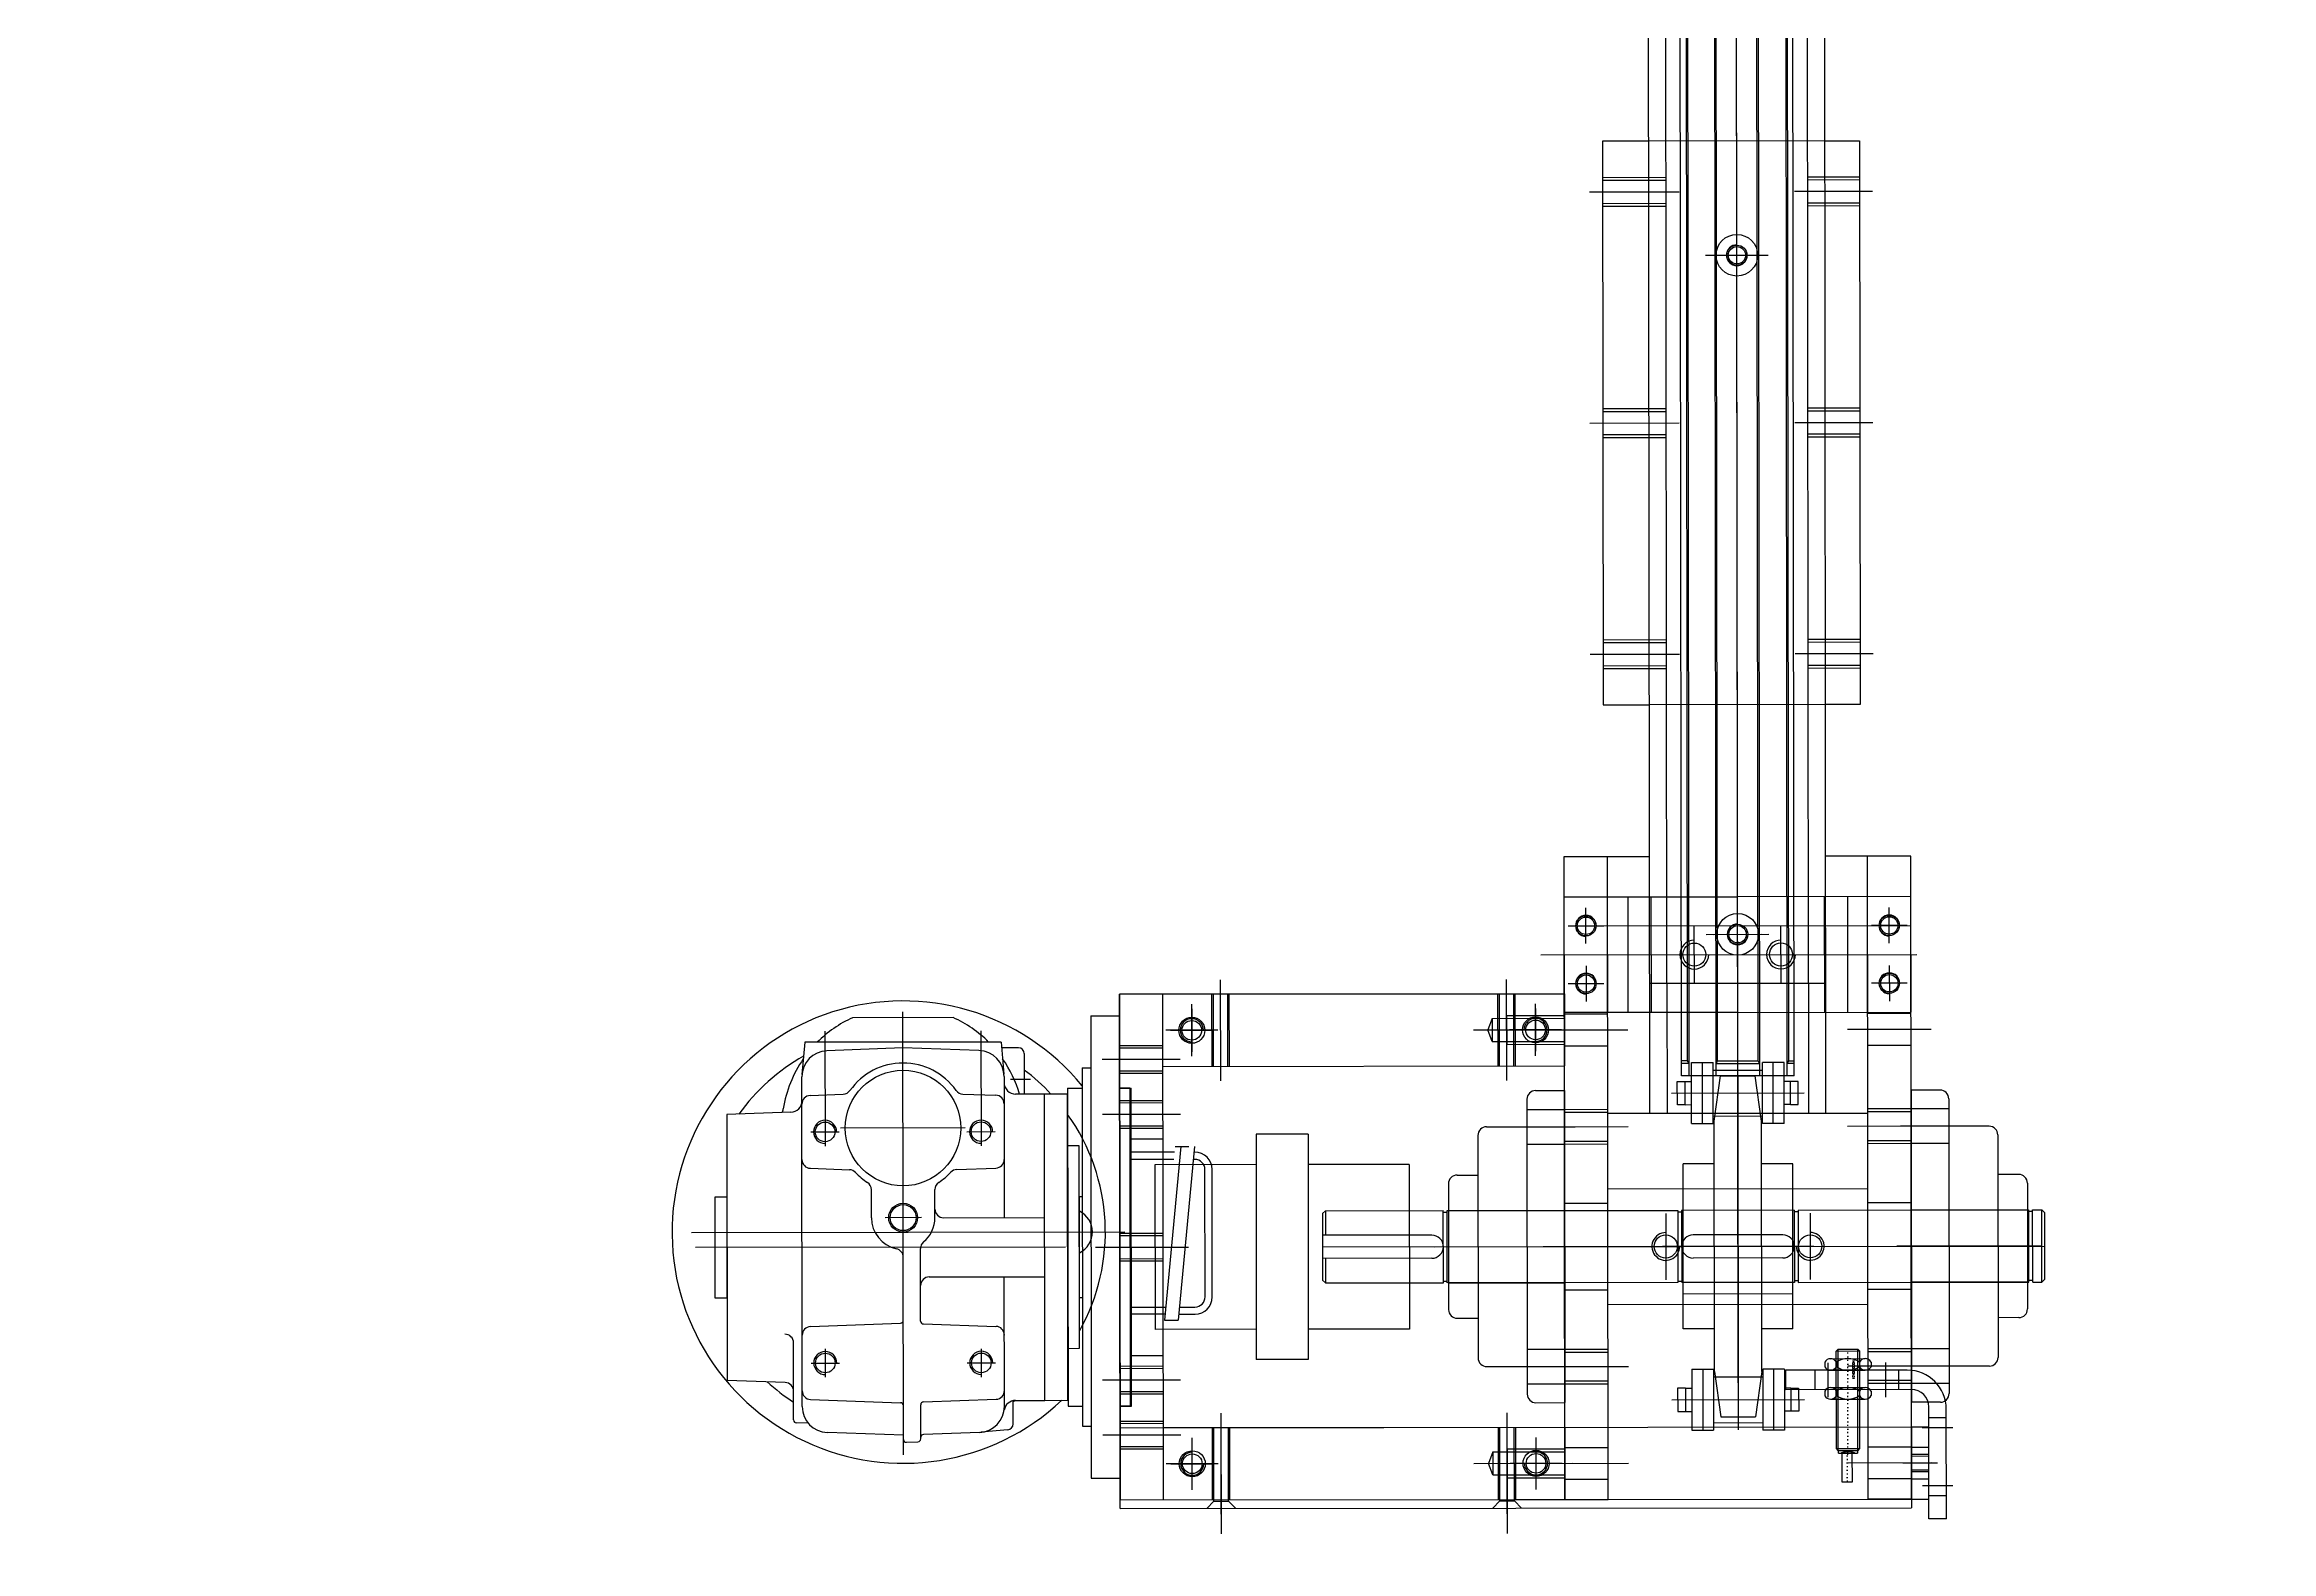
# Model space of a CAD drawing. Header units: feet. Extents: x -99009 to 3252343, y -11094690 to 9035152.
# Drawn here: x 2519816 to 2520587, y -1971142 to -1970620 of the extents above; entities that cross this region are included whole.
import ezdxf

# ---------------------------------------------------------------- set-up
doc = ezdxf.new("R2010")
doc.units = ezdxf.units.FT
doc.header["$PDSIZE"] = -1
doc.linetypes.add('MITTE', pattern=[2.45, 0.4, -1, 0.05, -1])
for name, color, linetype in [('1', 1, 'Continuous'), ('K-LINE', 7, 'Continuous'), ('栗本図面枠', 7, 'Continuous')]:
    doc.layers.add(name, color=color, linetype=linetype)
doc.styles.add('ROMANS', font='romans.shx', dxfattribs={"width": 0.75})

# ---------------------------------------------------------------- blocks, each defined once
blk = doc.blocks.new('K24582845e8a56')
at = {"layer": '栗本図面枠', "color": 1}
for p, q in [((-5496.32, 106.2, 0), (-5497.32, 105.2, 0)), ((-5472.32, 105.2, 0), (-5497.32, 105.2, 0)), ((-5497.32, 102, 0), (-5497.32, 105.2, 0)), ((-5472.32, 102, 0), (-5497.32, 102, 0)), ((-5472.32, 100.7, 0), (-5497.32, 100.7, 0)), ((-5497.32, 20.8, 0), (-5497.32, 100.7, 0)), ((-5496.77, 102, 0), (-5496.77, 100.7, 0)), ((-5473.32, 106.2, 0), (-5496.32, 106.2, 0)), ((-5484.82, -143.8, 0), (-5484.82, 106.2, 0)), ((-5484.82, 105.2, 0), (-5484.82, 55, 0)), ((-5473.32, 106.2, 0), (-5472.32, 105.2, 0)), ((-5472.87, 102, 0), (-5472.87, 100.7, 0)), ((-5472.32, 102, 0), (-5472.32, 105.2, 0)), ((-5472.32, 20.8, 0), (-5472.32, 100.7, 0)), ((-5509.6, 97.2, 0), (-5509.6, 90, 0)), ((-5506.6, 100.2, 0), (-5463.05, 100.2, 0)), ((-5497.32, 100.2, 0), (-5497.32, 60, 0)), ((-5472.32, 100.2, 0), (-5472.32, 60, 0)), ((-5460.05, 97.2, 0), (-5460.05, 90, 0)), ((-5526.32, 87, 0), (-5526.32, 73, 0)), ((-5523.32, 90, 0), (-5446.32, 90, 0)), ((-5443.32, 87, 0), (-5443.32, 73, 0)), ((-5526.32, 78, 0), (-5526.32, 56.33, 0)), ((-5443.32, 78, 0), (-5443.32, 56.33, 0)), ((-5538.82, 70, 0), (-5538.82, 60, 0)), ((-5535.82, 73, 0), (-5433.82, 73, 0)), ((-5532.32, 73, 0), (-5532.32, 60, 0)), ((-5520.32, 73, 0), (-5520.32, 60, 0)), ((-5449.32, 73, 0), (-5449.32, 60, 0)), ((-5437.32, 73, 0), (-5437.32, 60, 0)), ((-5430.82, 70, 0), (-5430.82, 60, 0)), ((-5390.43, 72.03, 0), (-5428.43, 72.03, 0)), ((-5425.43, 72.03, 0), (-5425.43, 66, 0)), ((-5421.93, 74.29, 0), (-5421.93, 63.74, 0)), ((-5401.93, 74.29, 0), (-5401.93, 63.74, 0)), ((-5398.43, 72.03, 0), (-5398.43, 66, 0)), ((-5390.43, 72.03, 0), (-5390.43, 66, 0)), ((-5585.82, -68.11, 0), (-5585.82, 62.02, 0)), ((-5559.82, 67, 0), (-5559.82, 38, 0)), ((-5526.32, 67, 0), (-5526.32, 38, 0)), ((-5484.82, -67.5, 0), (-5484.82, 67.5, 0)), ((-5443.32, 67, 0), (-5443.32, 38, 0)), ((-5390.43, 66, 0), (-5429.22, 66, 0)), ((-5422.32, 60, 0), (-5422.32, 66, 0)), ((-5397.32, 66, 0), (-5422.32, 66, 0)), ((-5415.32, 60, 0), (-5415.32, 66, 0)), ((-5412.82, 60, 0), (-5412.82, 66, 0)), ((-5412.22, 60, 0), (-5412.22, 66, 0)), ((-5409.82, 57, 0), (-5409.82, 69, 0)), ((-5409.82, 67, 0), (-5409.82, 38, 0)), ((-5407.42, 60, 0), (-5407.42, 66, 0)), ((-5406.82, 60, 0), (-5406.82, 66, 0)), ((-5404.32, 60, 0), (-5404.32, 66, 0)), ((-5397.32, 60, 0), (-5397.32, 66, 0)), ((-5397.32, 60, 0), (-5619.82, 60, 0)), ((-5619.82, 60, 0), (-5619.82, 30.5, 0)), ((-5565.82, 60, 0), (-5605.82, 60, 0)), ((-5605.82, 60, 0), (-5605.82, 0, 0)), ((-5595.82, -58.67, 0), (-5595.82, 60, 0)), ((-5595.82, 58.67, 0), (-5595.82, 46.33, 0)), ((-5575.82, 58.67, 0), (-5575.82, 46.33, 0)), ((-5575.82, 58.67, 0), (-5575.82, 46.33, 0)), ((-5565.82, 0, 0), (-5565.82, 60, 0)), ((-5565.32, 60, 0), (-5565.32, 45, 0)), ((-5554.32, 60, 0), (-5554.32, 45, 0)), ((-5538.82, 60, 0), (-5430.82, 60, 0)), ((-5532.32, 60, 0), (-5532.32, 45, 0)), ((-5531.32, 60, 0), (-5531.32, 45, 0)), ((-5521.32, 60, 0), (-5521.32, 45, 0)), ((-5520.32, 60, 0), (-5520.32, 45, 0)), ((-5499.82, 60, 0), (-5499.82, 45, 0)), ((-5469.82, 60, 0), (-5469.82, 45, 0)), ((-5449.32, 60, 0), (-5449.32, 45, 0)), ((-5448.32, 60, 0), (-5448.32, 45, 0)), ((-5441.93, 58.53, 0), (-5441.93, 16.56, 0)), ((-5441.93, 55.53, 0), (-5435.22, 55.53, 0)), ((-5438.32, 60, 0), (-5438.32, 45, 0)), ((-5437.32, 60, 0), (-5437.32, 45, 0)), ((-5435.22, 60, 0), (-5435.22, 16.56, 0)), ((-5422.32, -214, 0), (-5422.32, 60, 0)), ((-5422.32, 60, 0), (-5394.32, 60, 0)), ((-5397.32, 60, 0), (-5422.32, 60, 0)), ((-5415.32, 60, 0), (-5415.32, 45, 0)), ((-5404.32, 60, 0), (-5404.32, 45, 0)), ((-5397.32, -214, 0), (-5397.32, 60, 0)), ((-5397.32, 60, 0), (-5397.32, 45, 0)), ((-5394.32, -214, 0), (-5394.32, 60, 0)), ((-5849.82, 47, 0), (-5849.82, 20, 0)), ((-5769.82, 47, 0), (-5769.82, 20, 0)), ((-5689.82, 47, 0), (-5689.82, 20, 0)), ((-5589.65, 52.5, 0), (-5602, 52.5, 0)), ((-5589.65, 52.5, 0), (-5602, 52.5, 0)), ((-5582, 52.5, 0), (-5569.65, 52.5, 0)), ((-5582, 52.5, 0), (-5569.65, 52.5, 0)), ((-5444.53, 51.03, 0), (-5432.62, 51.03, 0)), ((-5867.32, 30.5, 0), (-5867.32, 42.5, 0)), ((-5867.32, 42.5, 0), (-5672.32, 42.5, 0)), ((-5854.82, 42.5, 0), (-5854.82, 24.5, 0)), ((-5853.82, 42.5, 0), (-5853.82, 24.5, 0)), ((-5845.82, 42.5, 0), (-5845.82, 24.5, 0)), ((-5844.82, 42.5, 0), (-5844.82, 24.5, 0)), ((-5774.82, 42.5, 0), (-5774.82, 24.5, 0)), ((-5773.82, 42.5, 0), (-5773.82, 24.5, 0)), ((-5765.82, 42.5, 0), (-5765.82, 24.5, 0)), ((-5764.82, 42.5, 0), (-5764.82, 24.5, 0)), ((-5694.82, 42.5, 0), (-5694.82, 24.5, 0)), ((-5693.82, 42.5, 0), (-5693.82, 24.5, 0)), ((-5685.82, 42.5, 0), (-5685.82, 24.5, 0)), ((-5684.82, 42.5, 0), (-5684.82, 24.5, 0)), ((-5672.32, 42.5, 0), (-5672.32, 30.5, 0)), ((-5397.32, 45, 0), (-5619.82, 45, 0)), ((-5565.82, 45, 0), (-5605.82, 45, 0)), ((-5530.82, 45, 0), (-5530.82, -45, 0)), ((-5504.82, -45, 0), (-5504.82, 45, 0)), ((-5464.82, -45, 0), (-5464.82, 45, 0)), ((-5449.19, 41.39, 0), (-5448.58, 42, 0)), ((-5449.19, 34.61, 0), (-5449.19, 41.39, 0)), ((-5414.19, 41.39, 0), (-5449.19, 41.39, 0)), ((-5448.58, 42, 0), (-5414.81, 42, 0)), ((-5448.58, 34, 0), (-5448.58, 42, 0)), ((-5445.93, 32, 0), (-5445.93, 44, 0)), ((-5444.73, 46, 0), (-5443.13, 46, 0)), ((-5444.73, 42, 0), (-5443.13, 42, 0)), ((-5441.93, 32, 0), (-5441.93, 44, 0)), ((-5435.93, 32, 0), (-5435.93, 44, 0)), ((-5434.73, 46, 0), (-5433.13, 46, 0)), ((-5434.73, 42, 0), (-5433.13, 42, 0)), ((-5431.93, 32, 0), (-5431.93, 44, 0)), ((-5414.81, 42, 0), (-5414.19, 41.39, 0)), ((-5414.81, 34, 0), (-5414.81, 42, 0)), ((-5414.19, 34.61, 0), (-5414.19, 41.39, 0)), ((-5414.19, 41.25, 0), (-5413.19, 41.25, 0)), ((-5413.66, 38.67, 0), (-5413.67, 38.63, 0)), ((-5413.67, 38.63, 0), (-5413.67, 38.58, 0)), ((-5413.67, 38.58, 0), (-5413.67, 38.53, 0)), ((-5413.65, 38.75, 0), (-5413.66, 38.72, 0)), ((-5413.66, 38.72, 0), (-5413.66, 38.67, 0)), ((-5413.64, 38.82, 0), (-5413.65, 38.77, 0)), ((-5413.65, 38.77, 0), (-5413.65, 38.75, 0)), ((-5413.63, 38.92, 0), (-5413.64, 38.87, 0)), ((-5413.64, 38.87, 0), (-5413.64, 38.82, 0)), ((-5413.62, 39.01, 0), (-5413.63, 38.97, 0)), ((-5413.63, 38.97, 0), (-5413.63, 38.92, 0)), ((-5413.61, 39.04, 0), (-5413.62, 39.01, 0)), ((-5413.6, 39.11, 0), (-5413.61, 39.06, 0)), ((-5413.61, 39.06, 0), (-5413.61, 39.04, 0)), ((-5413.59, 39.16, 0), (-5413.6, 39.11, 0)), ((-5413.58, 39.25, 0), (-5413.59, 39.2, 0)), ((-5413.59, 39.2, 0), (-5413.59, 39.16, 0)), ((-5413.57, 39.3, 0), (-5413.58, 39.25, 0)), ((-5413.56, 39.32, 0), (-5413.57, 39.3, 0)), ((-5413.55, 39.39, 0), (-5413.56, 39.34, 0)), ((-5413.56, 39.34, 0), (-5413.56, 39.32, 0)), ((-5413.54, 39.43, 0), (-5413.55, 39.39, 0)), ((-5413.53, 39.48, 0), (-5413.54, 39.43, 0)), ((-5413.52, 39.52, 0), (-5413.53, 39.48, 0)), ((-5413.51, 39.57, 0), (-5413.52, 39.52, 0)), ((-5413.5, 39.59, 0), (-5413.51, 39.57, 0)), ((-5413.49, 39.61, 0), (-5413.5, 39.59, 0)), ((-5413.48, 39.66, 0), (-5413.49, 39.61, 0)), ((-5413.47, 39.7, 0), (-5413.48, 39.66, 0)), ((-5413.46, 39.72, 0), (-5413.47, 39.7, 0)), ((-5413.45, 39.78, 0), (-5413.46, 39.74, 0)), ((-5413.46, 39.74, 0), (-5413.46, 39.72, 0)), ((-5413.43, 39.83, 0), (-5413.45, 39.78, 0)), ((-5413.42, 39.87, 0), (-5413.43, 39.85, 0)), ((-5413.43, 39.85, 0), (-5413.43, 39.83, 0)), ((-5413.41, 39.91, 0), (-5413.42, 39.87, 0)), ((-5413.39, 39.95, 0), (-5413.41, 39.91, 0)), ((-5413.38, 39.99, 0), (-5413.39, 39.95, 0)), ((-5413.36, 40.03, 0), (-5413.38, 39.99, 0)), ((-5413.35, 40.07, 0), (-5413.36, 40.03, 0)), ((-5413.34, 40.09, 0), (-5413.35, 40.07, 0)), ((-5413.33, 40.11, 0), (-5413.34, 40.09, 0)), ((-5413.32, 40.14, 0), (-5413.33, 40.11, 0)), ((-5413.3, 40.18, 0), (-5413.32, 40.14, 0)), ((-5413.29, 40.22, 0), (-5413.3, 40.18, 0)), ((-5413.27, 40.25, 0), (-5413.29, 40.22, 0)), ((-5413.25, 40.29, 0), (-5413.27, 40.25, 0)), ((-5413.24, 40.33, 0), (-5413.25, 40.31, 0)), ((-5413.25, 40.31, 0), (-5413.25, 40.29, 0)), ((-5413.22, 40.36, 0), (-5413.24, 40.33, 0)), ((-5413.2, 40.4, 0), (-5413.22, 40.36, 0)), ((-5413.19, 40.41, 0), (-5413.2, 40.4, 0)), ((-5413.19, 34.75, 0), (-5413.19, 41.25, 0)), ((-5413.19, 39.38, 0), (-5403.19, 39.38, 0)), ((-5403.19, 39.38, 0), (-5403.19, 35.98, 0)), ((-5605.82, 38, 0), (-5565.82, 38, 0)), ((-5448.58, 34, 0), (-5449.19, 34.61, 0)), ((-5414.19, 34.61, 0), (-5449.19, 34.61, 0)), ((-5414.81, 34, 0), (-5448.58, 34, 0)), ((-5444.73, 34, 0), (-5443.13, 34, 0)), ((-5444.53, 31.06, 0), (-5432.62, 31.06, 0)), ((-5434.73, 34, 0), (-5433.13, 34, 0)), ((-5414.19, 34.61, 0), (-5414.81, 34, 0)), ((-5413.19, 34.75, 0), (-5414.19, 34.75, 0)), ((-5413.68, 38.38, 0), (-5413.69, 38.33, 0)), ((-5413.69, 38.33, 0), (-5413.69, 38.28, 0)), ((-5413.69, 38.28, 0), (-5413.69, 38.23, 0)), ((-5413.69, 38.23, 0), (-5413.69, 38.18, 0)), ((-5413.69, 38.18, 0), (-5413.69, 38.15, 0)), ((-5413.69, 38.15, 0), (-5413.69, 38.13, 0)), ((-5413.69, 38.13, 0), (-5413.69, 38.08, 0)), ((-5413.69, 38.08, 0), (-5413.69, 38.03, 0)), ((-5413.69, 38.03, 0), (-5413.69, 38, 0)), ((-5413.69, 38, 0), (-5413.69, 37.97, 0)), ((-5413.69, 37.97, 0), (-5413.69, 37.92, 0)), ((-5413.69, 37.92, 0), (-5413.69, 37.87, 0)), ((-5413.69, 37.87, 0), (-5413.69, 37.85, 0)), ((-5413.69, 37.85, 0), (-5413.69, 37.82, 0)), ((-5413.69, 37.82, 0), (-5413.69, 37.77, 0)), ((-5413.69, 37.77, 0), (-5413.69, 37.72, 0)), ((-5413.69, 37.72, 0), (-5413.69, 37.67, 0)), ((-5413.69, 37.67, 0), (-5413.68, 37.62, 0)), ((-5413.67, 38.53, 0), (-5413.68, 38.48, 0)), ((-5413.68, 38.48, 0), (-5413.68, 38.45, 0)), ((-5413.68, 38.45, 0), (-5413.68, 38.43, 0)), ((-5413.68, 38.43, 0), (-5413.68, 38.38, 0)), ((-5413.68, 37.62, 0), (-5413.68, 37.57, 0)), ((-5413.68, 37.57, 0), (-5413.68, 37.55, 0)), ((-5413.68, 37.55, 0), (-5413.68, 37.52, 0)), ((-5413.68, 37.52, 0), (-5413.67, 37.47, 0)), ((-5413.67, 37.47, 0), (-5413.67, 37.42, 0)), ((-5413.67, 37.42, 0), (-5413.67, 37.37, 0)), ((-5413.67, 37.37, 0), (-5413.66, 37.33, 0)), ((-5413.66, 37.33, 0), (-5413.66, 37.28, 0)), ((-5413.66, 37.28, 0), (-5413.65, 37.25, 0)), ((-5413.65, 37.25, 0), (-5413.65, 37.23, 0)), ((-5413.65, 37.23, 0), (-5413.64, 37.18, 0)), ((-5413.64, 37.18, 0), (-5413.64, 37.13, 0)), ((-5413.64, 37.13, 0), (-5413.63, 37.08, 0)), ((-5413.63, 37.08, 0), (-5413.63, 37.03, 0)), ((-5413.63, 37.03, 0), (-5413.62, 36.99, 0)), ((-5413.62, 36.99, 0), (-5413.61, 36.96, 0)), ((-5413.61, 36.96, 0), (-5413.61, 36.94, 0)), ((-5413.61, 36.94, 0), (-5413.6, 36.89, 0)), ((-5413.6, 36.89, 0), (-5413.59, 36.84, 0)), ((-5413.59, 36.84, 0), (-5413.59, 36.8, 0)), ((-5413.59, 36.8, 0), (-5413.58, 36.75, 0)), ((-5413.58, 36.75, 0), (-5413.57, 36.7, 0)), ((-5413.57, 36.7, 0), (-5413.56, 36.68, 0)), ((-5413.56, 36.68, 0), (-5413.56, 36.66, 0)), ((-5413.56, 36.66, 0), (-5413.55, 36.61, 0)), ((-5413.55, 36.61, 0), (-5413.54, 36.57, 0)), ((-5413.54, 36.57, 0), (-5413.53, 36.52, 0)), ((-5413.53, 36.52, 0), (-5413.52, 36.48, 0)), ((-5413.52, 36.48, 0), (-5413.51, 36.43, 0)), ((-5413.51, 36.43, 0), (-5413.5, 36.41, 0)), ((-5413.5, 36.41, 0), (-5413.49, 36.39, 0)), ((-5413.49, 36.39, 0), (-5413.48, 36.34, 0)), ((-5413.48, 36.34, 0), (-5413.47, 36.3, 0)), ((-5413.47, 36.3, 0), (-5413.46, 36.28, 0)), ((-5413.46, 36.28, 0), (-5413.46, 36.26, 0)), ((-5413.46, 36.26, 0), (-5413.45, 36.22, 0)), ((-5413.45, 36.22, 0), (-5413.43, 36.17, 0)), ((-5413.43, 36.17, 0), (-5413.43, 36.15, 0)), ((-5413.43, 36.15, 0), (-5413.42, 36.13, 0)), ((-5413.42, 36.13, 0), (-5413.41, 36.09, 0)), ((-5413.41, 36.09, 0), (-5413.39, 36.05, 0)), ((-5413.39, 36.05, 0), (-5413.38, 36.01, 0)), ((-5413.38, 36.01, 0), (-5413.36, 35.97, 0)), ((-5413.36, 35.97, 0), (-5413.35, 35.93, 0)), ((-5413.35, 35.93, 0), (-5413.34, 35.91, 0)), ((-5413.34, 35.91, 0), (-5413.33, 35.89, 0)), ((-5413.33, 35.89, 0), (-5413.32, 35.86, 0)), ((-5413.32, 35.86, 0), (-5413.3, 35.82, 0)), ((-5413.3, 35.82, 0), (-5413.29, 35.78, 0)), ((-5413.29, 35.78, 0), (-5413.27, 35.75, 0)), ((-5413.27, 35.75, 0), (-5413.25, 35.71, 0)), ((-5413.25, 35.71, 0), (-5413.25, 35.69, 0)), ((-5413.25, 35.69, 0), (-5413.24, 35.67, 0)), ((-5413.24, 35.67, 0), (-5413.22, 35.64, 0)), ((-5413.22, 35.64, 0), (-5413.2, 35.6, 0)), ((-5413.2, 35.6, 0), (-5413.19, 35.59, 0)), ((-5403.19, 35.98, 0), (-5413.19, 35.98, 0)), ((-5530.82, 30.5, 0), (-7897.82, 30.5, 0)), ((-5575.82, 24.5, 0), (-7727.82, 24.5, 0)), ((-5867.32, 30.5, 0), (-5867.32, -30.5, 0)), ((-5672.32, 30.5, 0), (-5672.32, -30.5, 0)), ((-5605.82, 30, 0), (-5565.82, 30, 0)), ((-5575.82, 30.5, 0), (-5575.82, -30.5, 0)), ((-5575.82, 24.5, 0), (-5530.82, 24.5, 0)), ((-5496.29, 25, 0), (-5473.29, 25, 0)), ((-5484.82, 26.19, 0), (-5484.82, -26.19, 0)), ((-5444.73, 30, 0), (-5443.13, 30, 0)), ((-5441.93, 26.56, 0), (-5435.22, 26.56, 0)), ((-5434.73, 30, 0), (-5433.13, 30, 0)), ((-5543.82, 19.5, 0), (-6648.82, 19.5, 0)), ((-6648.82, 17.5, 0), (-5549.02, 17.5, 0)), ((-6648.82, 17, 0), (-5543.82, 17, 0)), ((-5549.02, 17.5, 0), (-5549.02, 19.5, 0)), ((-5549.02, 17.5, 0), (-5548.16, 17, 0)), ((-5527.35, 16, 0), (-5548.43, 16, 0)), ((-5548.43, 16, 0), (-5548.43, 8.51, 0)), ((-5548.16, 17, 0), (-5548.16, 19.5, 0)), ((-5543.82, 19.5, 0), (-5543.82, -19.5, 0)), ((-5541.89, 20.94, 0), (-5541.89, 18.24, 0)), ((-5533.89, 20.94, 0), (-5541.89, 20.94, 0)), ((-5541.89, 18.24, 0), (-5541.89, 16, 0)), ((-5533.89, 18.24, 0), (-5541.89, 18.24, 0)), ((-5537.89, -22.94, 0), (-5537.89, 22.94, 0)), ((-5533.89, 18.24, 0), (-5533.89, 20.94, 0)), ((-5533.89, 18.24, 0), (-5533.89, 16, 0)), ((-5527.35, 16, 0), (-5527.35, 8.51, 0)), ((-5513.38, 19, 0), (-5513.38, 8.21, 0)), ((-5456.26, 19, 0), (-5513.38, 19, 0)), ((-5497.32, 20.8, 0), (-5472.32, 20.8, 0)), ((-5497.32, 19.5, 0), (-5497.32, -19.5, 0)), ((-5497.32, 19.5, 0), (-5472.32, 19.5, 0)), ((-5497.32, 19, 0), (-5497.32, -19, 0)), ((-5496.77, 20.8, 0), (-5496.77, 19.5, 0)), ((-5488.82, 15.5, 0), (-5488.82, -15.5, 0)), ((-5480.82, 15.5, 0), (-5480.82, -15.5, 0)), ((-5472.87, 20.8, 0), (-5472.87, 19.5, 0)), ((-5472.32, 19.5, 0), (-5472.32, -19.5, 0)), ((-5472.32, 19, 0), (-5472.32, -19, 0)), ((-5468.37, 19, 0), (-5468.37, -19, 0)), ((-5456.26, 19, 0), (-5456.26, 8.21, 0)), ((-5442.3, 16, 0), (-5421.22, 16, 0)), ((-5442.3, 16, 0), (-5442.3, 8.51, 0)), ((-5435.22, 16.56, 0), (-5441.93, 16.56, 0)), ((-5435.76, 20.94, 0), (-5427.76, 20.94, 0)), ((-5435.76, 18.24, 0), (-5435.76, 20.94, 0)), ((-5435.76, 18.24, 0), (-5427.76, 18.24, 0)), ((-5435.76, 18.24, 0), (-5435.76, 16, 0)), ((-5431.76, -22.94, 0), (-5431.76, 22.94, 0)), ((-5427.76, 20.94, 0), (-5427.76, 18.24, 0)), ((-5427.76, 18.24, 0), (-5427.76, 16, 0)), ((-5421.22, 16, 0), (-5421.22, 8.51, 0)), ((-5827.82, -10.85, 0), (-5827.82, 10.85, 0)), ((-5827.82, -8.21, 0), (-5827.82, 8.21, 0)), ((-5575.82, 15, 0), (-5595.82, 15, 0)), ((-5592.82, -10.85, 0), (-5592.82, 10.85, 0)), ((-5592.82, -8.21, 0), (-5592.82, 8.21, 0)), ((-5527.35, 12.25, 0), (-5548.43, 12.25, 0)), ((-5527.35, 8.51, 0), (-5548.43, 8.51, 0)), ((-5545.83, -8.51, 0), (-5545.83, 8.51, 0)), ((-5528.12, 8.21, 0), (-5543.82, 5.96, 0)), ((-5528.12, 8.21, 0), (-5543.82, 5.96, 0)), ((-5529.95, -8.51, 0), (-5529.95, 8.51, 0)), ((-5441.53, 8.21, 0), (-5528.12, 8.21, 0)), ((-5442.3, 12.25, 0), (-5421.22, 12.25, 0)), ((-5442.3, 8.51, 0), (-5421.22, 8.51, 0)), ((-5441.53, 8.21, 0), (-5425.82, 5.96, 0)), ((-5439.7, -8.51, 0), (-5439.7, 8.51, 0)), ((-5423.82, -8.51, 0), (-5423.82, 8.51, 0)), ((-6648.82, 7.51, 0), (-5543.82, 7.51, 0)), ((-5549.02, 7.01, 0), (-6648.82, 7.01, 0)), ((-5548.16, 7.51, 0), (-5549.02, 7.01, 0)), ((-5549.02, -7.01, 0), (-5549.02, 7.01, 0)), ((-5548.16, -7.51, 0), (-5548.16, 7.51, 0)), ((-5543.82, -5.96, 0), (-5543.82, 5.96, 0)), ((-5543.82, -5.96, 0), (-5543.82, 5.96, 0)), ((-5425.82, -5.96, 0), (-5425.82, 5.96, 0)), ((-5437.58, 0, 0), (-7917.65, 0, 0)), ((-5543.82, 0, 0), (-6648.82, 0, 0)), ((-5549.02, -7.01, 0), (-6648.82, -7.01, 0)), ((-5543.82, -7.51, 0), (-6648.82, -7.51, 0)), ((-5560.82, 0, 0), (-5610.82, 0, 0)), ((-5605.82, -60, 0), (-5605.82, 0, 0)), ((-5565.82, 0, 0), (-5565.82, -60, 0)), ((-5549.02, -7.01, 0), (-5548.16, -7.51, 0)), ((-5527.45, 0, 0), (-5548.34, 0, 0)), ((-5543.82, 0, 0), (-5425.82, 0, 0)), ((-5528.12, -8.21, 0), (-5543.82, -5.96, 0)), ((-5528.12, -8.21, 0), (-5543.82, -5.96, 0)), ((-5442.2, 0, 0), (-5421.31, 0, 0)), ((-5441.53, -8.21, 0), (-5425.82, -5.96, 0)), ((-5575.82, -15, 0), (-5595.82, -15, 0)), ((-5527.35, -8.51, 0), (-5548.43, -8.51, 0)), ((-5548.43, -16, 0), (-5548.43, -8.51, 0)), ((-5527.35, -12.26, 0), (-5548.43, -12.26, 0)), ((-5441.53, -8.21, 0), (-5528.12, -8.21, 0)), ((-5527.35, -16, 0), (-5527.35, -8.51, 0)), ((-5513.38, -8.21, 0), (-5513.38, -19, 0)), ((-5456.26, -8.21, 0), (-5456.26, -19, 0)), ((-5442.3, -16, 0), (-5442.3, -8.51, 0)), ((-5442.3, -8.51, 0), (-5421.22, -8.51, 0)), ((-5442.3, -12.26, 0), (-5421.22, -12.26, 0)), ((-5421.22, -16, 0), (-5421.22, -8.51, 0)), ((-6648.82, -17, 0), (-5543.82, -17, 0)), ((-6648.82, -17.5, 0), (-5549.02, -17.5, 0)), ((-5543.82, -19.5, 0), (-6648.82, -19.5, 0)), ((-5849.82, -51, 0), (-5849.82, -20, 0)), ((-5769.82, -51, 0), (-5769.82, -20, 0)), ((-5689.82, -51, 0), (-5689.82, -20, 0)), ((-5549.02, -17.5, 0), (-5548.16, -17, 0)), ((-5549.02, -17.5, 0), (-5549.02, -19.5, 0)), ((-5527.35, -16, 0), (-5548.43, -16, 0)), ((-5548.16, -17, 0), (-5548.16, -19.5, 0)), ((-5541.89, -18.24, 0), (-5541.89, -16, 0)), ((-5533.89, -18.24, 0), (-5541.89, -18.24, 0)), ((-5541.89, -20.94, 0), (-5541.89, -18.24, 0)), ((-5533.89, -20.94, 0), (-5541.89, -20.94, 0)), ((-5533.89, -18.24, 0), (-5533.89, -16, 0)), ((-5533.89, -18.24, 0), (-5533.89, -20.94, 0)), ((-5456.26, -19, 0), (-5513.38, -19, 0)), ((-5497.32, -19.5, 0), (-5472.32, -19.5, 0)), ((-5497.32, -100.7, 0), (-5497.32, -20.8, 0)), ((-5497.32, -20.8, 0), (-5472.32, -20.8, 0)), ((-5496.77, -20.8, 0), (-5496.77, -19.5, 0)), ((-5472.87, -20.8, 0), (-5472.87, -19.5, 0)), ((-5472.32, -20.8, 0), (-5472.32, -100.7, 0)), ((-5442.3, -16, 0), (-5421.22, -16, 0)), ((-5435.76, -18.24, 0), (-5435.76, -16, 0)), ((-5435.76, -18.24, 0), (-5427.76, -18.24, 0)), ((-5435.76, -18.24, 0), (-5435.76, -20.94, 0)), ((-5435.76, -20.94, 0), (-5427.76, -20.94, 0)), ((-5427.76, -18.24, 0), (-5427.76, -16, 0)), ((-5427.76, -20.94, 0), (-5427.76, -18.24, 0)), ((-5530.82, -30.5, 0), (-7897.82, -30.5, 0)), ((-5575.82, -24.5, 0), (-7727.82, -24.5, 0)), ((-5867.32, -30.5, 0), (-5867.32, -46.5, 0)), ((-5854.82, -46.5, 0), (-5854.82, -24.5, 0)), ((-5853.82, -46.5, 0), (-5853.82, -24.5, 0)), ((-5845.82, -46.5, 0), (-5845.82, -24.5, 0)), ((-5844.82, -46.5, 0), (-5844.82, -24.5, 0)), ((-5774.82, -46.5, 0), (-5774.82, -24.5, 0)), ((-5773.82, -46.5, 0), (-5773.82, -24.5, 0)), ((-5765.82, -46.5, 0), (-5765.82, -24.5, 0)), ((-5764.82, -46.5, 0), (-5764.82, -24.5, 0)), ((-5694.82, -46.5, 0), (-5694.82, -24.5, 0)), ((-5693.82, -46.5, 0), (-5693.82, -24.5, 0)), ((-5685.82, -46.5, 0), (-5685.82, -24.5, 0)), ((-5684.82, -46.5, 0), (-5684.82, -24.5, 0)), ((-5672.32, -46.5, 0), (-5672.32, -30.5, 0)), ((-5619.82, -45, 0), (-5619.82, -30.5, 0)), ((-5605.82, -30, 0), (-5565.82, -30, 0)), ((-5575.82, -24.5, 0), (-5530.82, -24.5, 0)), ((-5496.29, -25, 0), (-5473.29, -25, 0)), ((-5605.82, -38, 0), (-5565.82, -38, 0)), ((-5559.82, -67, 0), (-5559.82, -38, 0)), ((-5526.32, -67, 0), (-5526.32, -38, 0)), ((-5443.32, -67, 0), (-5443.32, -38, 0)), ((-5409.82, -67, 0), (-5409.82, -38, 0)), ((-5397.32, -45, 0), (-5619.82, -45, 0)), ((-5619.82, -60, 0), (-5619.82, -45, 0)), ((-5565.82, -45, 0), (-5605.82, -45, 0)), ((-5565.32, -60, 0), (-5565.32, -45, 0)), ((-5554.32, -60, 0), (-5554.32, -45, 0)), ((-5532.32, -60, 0), (-5532.32, -45, 0)), ((-5531.32, -60, 0), (-5531.32, -45, 0)), ((-5521.32, -60, 0), (-5521.32, -45, 0)), ((-5520.32, -60, 0), (-5520.32, -45, 0)), ((-5499.82, -60, 0), (-5499.82, -45, 0)), ((-5469.82, -60, 0), (-5469.82, -45, 0)), ((-5449.32, -60, 0), (-5449.32, -45, 0)), ((-5448.32, -60, 0), (-5448.32, -45, 0)), ((-5438.32, -60, 0), (-5438.32, -45, 0)), ((-5437.32, -60, 0), (-5437.32, -45, 0)), ((-5415.32, -60, 0), (-5415.32, -45, 0)), ((-5404.32, -60, 0), (-5404.32, -45, 0)), ((-5397.32, -60, 0), (-5397.32, -45, 0)), ((-5867.32, -46.5, 0), (-5672.32, -46.5, 0)), ((-5589.65, -52.5, 0), (-5602, -52.5, 0)), ((-5589.65, -52.5, 0), (-5602, -52.5, 0)), ((-5595.82, -58.67, 0), (-5595.82, -46.33, 0)), ((-5582, -52.5, 0), (-5569.65, -52.5, 0)), ((-5582, -52.5, 0), (-5569.65, -52.5, 0)), ((-5575.82, -58.67, 0), (-5575.82, -46.33, 0)), ((-5575.82, -58.67, 0), (-5575.82, -46.33, 0)), ((-5397.32, -60, 0), (-5619.82, -60, 0)), ((-5565.82, -60, 0), (-5605.82, -60, 0)), ((-5572.32, -60, 0), (-5547.32, -60, 0)), ((-5572.32, -214, 0), (-5572.32, -60, 0)), ((-5397.32, -60, 0), (-5572.32, -60, 0)), ((-5572.32, -60, 0), (-5572.32, -214, 0)), ((-5564.82, -80, 0), (-5564.82, -60, 0)), ((-5563.82, -85, 0), (-5563.82, -60, 0)), ((-5559.82, -91.48, 0), (-5559.82, -57.5, 0)), ((-5559.82, -61, 0), (-5559.82, -79, 0)), ((-5555.82, -85, 0), (-5555.82, -60, 0)), ((-5554.82, -80, 0), (-5554.82, -60, 0)), ((-5547.32, -199, 0), (-5547.32, -60, 0)), ((-5538.82, -70, 0), (-5538.82, -60, 0)), ((-5538.82, -60, 0), (-5430.82, -60, 0)), ((-5532.32, -73, 0), (-5532.32, -60, 0)), ((-5526.32, -78, 0), (-5526.32, -56.33, 0)), ((-5520.32, -73, 0), (-5520.32, -60, 0)), ((-5497.32, -100.2, 0), (-5497.32, -60, 0)), ((-5484.82, -105.2, 0), (-5484.82, -55, 0)), ((-5472.32, -100.2, 0), (-5472.32, -60, 0)), ((-5449.32, -73, 0), (-5449.32, -60, 0)), ((-5443.32, -78, 0), (-5443.32, -56.33, 0)), ((-5437.32, -73, 0), (-5437.32, -60, 0)), ((-5430.82, -70, 0), (-5430.82, -60, 0)), ((-5422.32, -60, 0), (-5397.32, -60, 0)), ((-5422.32, -199, 0), (-5422.32, -60, 0)), ((-5414.82, -80, 0), (-5414.82, -60, 0)), ((-5413.82, -85, 0), (-5413.82, -60, 0)), ((-5409.82, -91.48, 0), (-5409.82, -57.5, 0)), ((-5409.82, -61, 0), (-5409.82, -79, 0)), ((-5405.82, -85, 0), (-5405.82, -60, 0)), ((-5404.82, -80, 0), (-5404.82, -60, 0)), ((-5397.32, -214, 0), (-5397.32, -60, 0)), ((-5397.32, -214, 0), (-5397.32, -60, 0)), ((-5559.82, -62.59, 0), (-5559.82, -77.41, 0)), ((-5409.82, -62.59, 0), (-5409.82, -77.41, 0)), ((-5547.32, -77, 0), (-5572.32, -77, 0)), ((-5550.82, -70, 0), (-5568.82, -70, 0)), ((-5567.24, -70, 0), (-5552.41, -70, 0)), ((-5535.82, -73, 0), (-5433.82, -73, 0)), ((-5526.32, -87, 0), (-5526.32, -73, 0)), ((-5443.32, -87, 0), (-5443.32, -73, 0)), ((-5397.32, -77, 0), (-5422.32, -77, 0)), ((-5400.82, -70, 0), (-5418.82, -70, 0)), ((-5402.41, -70, 0), (-5417.24, -70, 0)), ((-5396.82, -77.5, 0), (-5394.32, -75, 0)), ((-5542.32, -80, 0), (-5577.32, -80, 0)), ((-5547.32, -77.5, 0), (-5572.32, -77.5, 0)), ((-5547.32, -82.5, 0), (-5572.32, -82.5, 0)), ((-5547.32, -83, 0), (-5572.32, -83, 0)), ((-5564.82, -80, 0), (-5554.82, -80, 0)), ((-5392.32, -80, 0), (-5427.32, -80, 0)), ((-5397.32, -77.5, 0), (-5422.32, -77.5, 0)), ((-5397.32, -82.5, 0), (-5422.32, -82.5, 0)), ((-5397.32, -83, 0), (-5422.32, -83, 0)), ((-5414.82, -80, 0), (-5404.82, -80, 0)), ((-5406.08, -80, 0), (-5385.57, -80, 0)), ((-5396.82, -77.5, 0), (-5397.32, -77.5, 0)), ((-5396.82, -82.5, 0), (-5397.32, -82.5, 0)), ((-5396.82, -82.5, 0), (-5396.82, -77.5, 0)), ((-5396.82, -82.5, 0), (-5394.32, -85, 0)), ((-5563.82, -85, 0), (-5555.82, -85, 0)), ((-5563.82, -85, 0), (-5559.82, -86.46, 0)), ((-5555.82, -85, 0), (-5559.82, -86.46, 0)), ((-5523.32, -90, 0), (-5446.32, -90, 0)), ((-5509.6, -97.2, 0), (-5509.6, -90, 0)), ((-5460.05, -97.2, 0), (-5460.05, -90, 0)), ((-5413.82, -85, 0), (-5409.82, -86.46, 0)), ((-5413.82, -85, 0), (-5405.82, -85, 0)), ((-5405.82, -85, 0), (-5409.82, -86.46, 0)), ((-5506.6, -100.2, 0), (-5463.05, -100.2, 0)), ((-5472.32, -100.7, 0), (-5497.32, -100.7, 0)), ((-5497.32, -142.8, 0), (-5497.32, -102, 0)), ((-5472.32, -102, 0), (-5497.32, -102, 0)), ((-5496.77, -102, 0), (-5496.77, -100.7, 0)), ((-5488.82, -106, 0), (-5488.82, -143.8, 0)), ((-5480.82, -106, 0), (-5480.82, -143.8, 0)), ((-5472.87, -102, 0), (-5472.87, -100.7, 0)), ((-5472.32, -142.8, 0), (-5472.32, -102, 0)), ((-5513.32, -113.8, 0), (-5513.32, -148.8, 0)), ((-5513.32, -113.8, 0), (-5456.32, -113.8, 0)), ((-5456.32, -113.8, 0), (-5456.32, -148.8, 0)), ((-5496.32, -143.8, 0), (-5497.32, -142.8, 0)), ((-5497.32, -142.8, 0), (-5488.82, -142.8, 0)), ((-5496.32, -143.8, 0), (-5473.32, -143.8, 0)), ((-5480.82, -142.8, 0), (-5472.32, -142.8, 0)), ((-5472.32, -142.8, 0), (-5473.32, -143.8, 0)), ((-5523.82, -148.8, 0), (-5445.82, -148.8, 0)), ((-5523.82, -148.8, 0), (-5523.82, -166.8, 0)), ((-5445.82, -148.8, 0), (-5445.82, -166.8, 0)), ((-5523.82, -166.8, 0), (-5445.82, -166.8, 0)), ((-5513.32, -166.8, 0), (-5513.32, -201.8, 0)), ((-5456.32, -166.8, 0), (-5456.32, -201.8, 0)), ((-5547.32, -176, 0), (-5572.32, -176, 0)), ((-5547.32, -176.5, 0), (-5572.32, -176.5, 0)), ((-5397.32, -176, 0), (-5422.32, -176, 0)), ((-5397.32, -176.5, 0), (-5422.32, -176.5, 0)), ((-5396.82, -176.5, 0), (-5397.32, -176.5, 0)), ((-5396.82, -176.5, 0), (-5394.32, -174, 0)), ((-5396.82, -181.5, 0), (-5396.82, -176.5, 0)), ((-5542.32, -179, 0), (-5577.32, -179, 0)), ((-5547.32, -181.5, 0), (-5572.32, -181.5, 0)), ((-5547.32, -182, 0), (-5572.32, -182, 0)), ((-5559.82, -180, 0), (-5559.82, -198, 0)), ((-5559.82, -196.41, 0), (-5559.82, -181.59, 0)), ((-5467.56, -182, 0), (-5511.65, -182, 0)), ((-5467.56, -184.5, 0), (-5511.65, -184.5, 0)), ((-5392.32, -179, 0), (-5427.32, -179, 0)), ((-5397.32, -181.5, 0), (-5422.32, -181.5, 0)), ((-5397.32, -182, 0), (-5422.32, -182, 0)), ((-5409.82, -180, 0), (-5409.82, -198, 0)), ((-5409.82, -196.41, 0), (-5409.82, -181.59, 0)), ((-5406.08, -179, 0), (-5385.57, -179, 0)), ((-5396.82, -181.5, 0), (-5397.32, -181.5, 0)), ((-5396.82, -181.5, 0), (-5394.32, -184, 0)), ((-5550.82, -189, 0), (-5568.82, -189, 0)), ((-5567.24, -189, 0), (-5552.41, -189, 0)), ((-5519.58, -188.1, 0), (-5459.48, -193.82, 0)), ((-5519.58, -194.83, 0), (-5519.58, -190.1, 0)), ((-5517.65, -188, 0), (-5517.65, -188.28, 0)), ((-5515.15, -188, 0), (-5515.15, -188.52, 0)), ((-5484.82, -222.39, 0), (-5484.82, -190.17, 0)), ((-5464.06, -193.39, 0), (-5464.06, -188, 0)), ((-5461.56, -193.62, 0), (-5461.56, -188, 0)), ((-5400.82, -189, 0), (-5418.82, -189, 0)), ((-5402.41, -189, 0), (-5417.24, -189, 0)), ((-5547.32, -199, 0), (-5572.32, -199, 0)), ((-5397.32, -199, 0), (-5572.32, -199, 0)), ((-5554.62, -214, 0), (-5554.62, -199, 0)), ((-5553.82, -214, 0), (-5553.82, -199, 0)), ((-5549.82, -220, 0), (-5549.82, -193, 0)), ((-5545.82, -214, 0), (-5545.82, -199, 0)), ((-5545.02, -214, 0), (-5545.02, -199, 0)), ((-5535.59, -214, 0), (-5535.59, -199, 0)), ((-5534.79, -214, 0), (-5534.79, -199, 0)), ((-5530.79, -220, 0), (-5530.79, -193, 0)), ((-5526.79, -214, 0), (-5526.79, -199, 0)), ((-5525.99, -214, 0), (-5525.99, -199, 0)), ((-5522.32, -210, 0), (-5522.32, -199, 0)), ((-5519.58, -192.83, 0), (-5459.48, -198.55, 0)), ((-5517.65, -195.01, 0), (-5517.65, -210.5, 0)), ((-5515.15, -195.25, 0), (-5515.15, -210.5, 0)), ((-5489.62, -214, 0), (-5489.62, -199, 0)), ((-5488.82, -214, 0), (-5488.82, -199, 0)), ((-5480.82, -214, 0), (-5480.82, -199, 0)), ((-5480.02, -214, 0), (-5480.02, -199, 0)), ((-5464.06, -210.5, 0), (-5464.06, -198.11, 0)), ((-5461.56, -198.35, 0), (-5461.56, -210.5, 0)), ((-5459.48, -198.55, 0), (-5459.48, -193.82, 0)), ((-5447.32, -210, 0), (-5447.32, -199, 0)), ((-5443.66, -214, 0), (-5443.66, -199, 0)), ((-5442.86, -214, 0), (-5442.86, -199, 0)), ((-5438.86, -220, 0), (-5438.86, -193, 0)), ((-5434.86, -214, 0), (-5434.86, -199, 0)), ((-5434.06, -214, 0), (-5434.06, -199, 0)), ((-5424.62, -214, 0), (-5424.62, -199, 0)), ((-5423.82, -214, 0), (-5423.82, -199, 0)), ((-5397.32, -199, 0), (-5422.32, -199, 0)), ((-5419.82, -220, 0), (-5419.82, -193, 0)), ((-5415.82, -214, 0), (-5415.82, -199, 0)), ((-5415.02, -214, 0), (-5415.02, -199, 0)), ((-5513.32, -201.8, 0), (-5456.32, -201.8, 0)), ((-5397.32, -214, 0), (-5572.32, -214, 0)), ((-5572.32, -214, 0), (-5397.32, -214, 0)), ((-5564.82, -224, 0), (-5564.82, -214, 0)), ((-5564.82, -214, 0), (-5404.82, -214, 0)), ((-5429.82, -210, 0), (-5539.82, -210, 0)), ((-5539.82, -214, 0), (-5539.82, -210, 0)), ((-5539.82, -210.5, 0), (-5539.82, -214, 0)), ((-5539.82, -210.5, 0), (-5429.82, -210.5, 0)), ((-5490.1, -362.25, 0), (-5490.1, -212.23, 0)), ((-5429.82, -214, 0), (-5429.82, -210, 0)), ((-5429.82, -210.5, 0), (-5429.82, -214, 0)), ((-5394.32, -214, 0), (-5422.32, -214, 0)), ((-5404.82, -224, 0), (-5404.82, -214, 0)), ((-5564.82, -224, 0), (-5404.82, -224, 0)), ((-5546.82, -227, 0), (-5546.82, -224, 0)), ((-5546.82, -227, 0), (-5422.82, -227, 0)), ((-5539.82, -232, 0), (-5539.82, -227, 0)), ((-5449.81, -227.99, 0), (-5519.84, -227.99, 0)), ((-5519.84, -227.99, 0), (-5519.84, -232.01, 0)), ((-5502.32, -227.99, 0), (-5502.32, -226.99, 0)), ((-5502.32, -226.99, 0), (-5467.32, -226.99, 0)), ((-5467.32, -227.99, 0), (-5502.32, -227.99, 0)), ((-5467.32, -226.99, 0), (-5467.32, -227.99, 0)), ((-5449.81, -232.01, 0), (-5449.81, -227.99, 0)), ((-5429.82, -232, 0), (-5429.82, -227, 0)), ((-5422.82, -227, 0), (-5422.82, -224, 0)), ((-5539.82, -232, 0), (-5429.82, -232, 0)), ((-5537.82, -232.01, 0), (-5537.82, -240, 0)), ((-5431.82, -232.01, 0), (-5537.82, -232.01, 0)), ((-5484.82, -232.81, 0), (-5484.82, -360.87, 0)), ((-5431.82, -240, 0), (-5431.82, -232.01, 0)), ((-5542.82, -244.91, 0), (-5542.82, -251.81, 0)), ((-5431.82, -240, 0), (-5537.82, -240, 0)), ((-5537.82, -240, 0), (-5537.82, -250, 0)), ((-5495.07, -275, 0), (-5495.07, -240, 0)), ((-5474.58, -280, 0), (-5474.58, -240, 0)), ((-5431.82, -250.14, 0), (-5431.82, -240, 0)), ((-5555.82, -255, 0), (-5544.69, -254.03, 0)), ((-5553.82, -249, 0), (-5553.82, -254.83, 0)), ((-5551.82, -247, 0), (-5537.82, -247, 0)), ((-5543.91, -254, 0), (-5495.07, -254, 0)), ((-5429.74, -254, 0), (-5474.58, -254, 0)), ((-5423.65, -251, 0), (-5431.73, -251, 0)), ((-5421.65, -252.81, 0), (-5420.78, -262.16, 0)), ((-5559.72, -262, 0), (-5519.92, -262, 0)), ((-5555.82, -255, 0), (-5555.82, -323, 0)), ((-5537.82, -268.28, 0), (-5537.43, -256.9, 0)), ((-5524.82, -266.9, 0), (-5524.82, -257.1, 0)), ((-5511.75, -270.41, 0), (-5512.22, -256.9, 0)), ((-5458.3, -282.03, 0), (-5457.43, -256.9, 0)), ((-5449.72, -262, 0), (-5439.92, -262, 0)), ((-5444.82, -266.9, 0), (-5444.82, -257.1, 0)), ((-5431.35, -282.03, 0), (-5432.22, -256.9, 0)), ((-5552.91, -262.69, 0), (-5553.82, -289, 0)), ((-5526.1, -267.45, 0), (-5526.1, -310.67, 0)), ((-5420.74, -262.69, 0), (-5420.07, -282.03, 0)), ((-5564.32, -271.6, 0), (-5564.32, -306.4, 0)), ((-5495.1, -278, 0), (-5504.79, -278, 0)), ((-5495.1, -282.68, 0), (-5495.1, -295.22, 0)), ((-5459.3, -283, 0), (-5484.38, -283, 0)), ((-5418.5, -283, 0), (-5430.35, -283, 0)), ((-5417.36, -287.97, 0), (-5417.5, -283.97, 0)), ((-5413.02, -289, 0), (-5566.36, -289, 0)), ((-5553.82, -289, 0), (-5552.91, -315.31, 0)), ((-5459.59, -289, 0), (-5481.42, -289, 0)), ((-5457.43, -321.11, 0), (-5458.59, -289.96, 0)), ((-5432.22, -321.11, 0), (-5431.05, -289.96, 0)), ((-5418.36, -289, 0), (-5430.05, -289, 0)), ((-5419.82, -289, 0), (-5420.74, -315.31, 0)), ((-5495.1, -300, 0), (-5504.79, -300, 0)), ((-5512.22, -321.11, 0), (-5511.71, -307.54, 0)), ((-5559.72, -316, 0), (-5519.92, -316, 0)), ((-5537.43, -321.11, 0), (-5537.86, -309.68, 0)), ((-5524.82, -320.9, 0), (-5524.82, -311.1, 0)), ((-5449.72, -316, 0), (-5439.92, -316, 0)), ((-5444.82, -320.9, 0), (-5444.82, -311.1, 0)), ((-5555.82, -323, 0), (-5544.69, -323.97, 0)), ((-5423.97, -321.91, 0), (-5424.12, -326.03, 0)), ((-5429.73, -324, 0), (-5543.91, -324, 0)), ((-5531.6, -327.86, 0), (-5530.82, -350, 0)), ((-5425.12, -327, 0), (-5451.82, -327, 0)), ((-5438.12, -329.9, 0), (-5438.82, -350, 0)), ((-5530.82, -350, 0), (-5438.82, -350, 0)), ((-5502.32, -354.08, 0), (-5502.32, -350.08, 0)), ((-5502.32, -350.08, 0), (-5467.32, -350.08, 0)), ((-5467.32, -354.08, 0), (-5502.32, -354.08, 0)), ((-5467.32, -350.08, 0), (-5467.32, -354.08, 0))]:
    blk.add_line(p, q, dxfattribs=at)
at = {"layer": '栗本図面枠', "color": 1, "linetype": 'MITTE'}
for p, q in [((-5412.66, 38, 0), (-5449.73, 38, 0)), ((-5413.73, 37.68, 0), (-5402.66, 37.68, 0))]:
    blk.add_line(p, q, dxfattribs=at)
at = {"layer": '栗本図面枠', "color": 1}
for centre, radius in [((-5595.82, 52.5, 0), 3.5), ((-5595.82, 52.5, 0), 3), ((-5575.82, 52.5, 0), 3.5), ((-5575.82, 52.5, 0), 3), ((-5484.82, 25, 0), 4), ((-5585.82, 15, 0), 4), ((-5827.82, 0, 0), 7.21), ((-5827.82, 0, 0), 3.5), ((-5827.82, 0, 0), 3), ((-5592.82, 0, 0), 7.21), ((-5592.82, 0, 0), 3.5), ((-5592.82, 0, 0), 3), ((-5585.82, -15, 0), 4), ((-5484.82, -25, 0), 4), ((-5595.82, -52.5, 0), 3.5), ((-5595.82, -52.5, 0), 3), ((-5575.82, -52.5, 0), 3.5), ((-5575.82, -52.5, 0), 3), ((-5559.82, -70, 0), 4.5), ((-5559.82, -70, 0), 3.4), ((-5409.82, -70, 0), 4.5), ((-5409.82, -70, 0), 3.4), ((-5559.82, -189, 0), 4.5), ((-5409.82, -189, 0), 4.5), ((-5559.82, -189, 0), 3.4), ((-5409.82, -189, 0), 3.4), ((-5524.82, -262, 0), 3.4), ((-5444.82, -262, 0), 3.4), ((-5526.1, -289, 0), 20), ((-5495.1, -289, 0), 5), ((-5495.1, -289, 0), 4.5), ((-5524.82, -316, 0), 3.4), ((-5444.82, -316, 0), 3.4)]:
    blk.add_circle(centre, radius, dxfattribs=at)
for centre, radius, start, end in [((-5506.6, 97.2, 0), 3, 90, 180), ((-5463.05, 97.2, 0), 3, 0, 90), ((-5523.32, 87, 0), 3, 90, 180), ((-5446.32, 87, 0), 3, 0, 90), ((-5535.82, 70, 0), 3, 90, 180), ((-5428.43, 58.53, 0), 13.5, 90, 180), ((-5433.82, 70, 0), 3, 0, 90), ((-5429.22, 60, 0), 6, 90, 180), ((-5595.82, 52.5, 0), 3.6, 90, 0), ((-5575.82, 52.5, 0), 3.6, 90, 0), ((-5443.66, 44, 0), 2.27, 118.07249, 241.92751), ((-5438.66, 38, 0), 7.27, 146.60151, 213.39849), ((-5444.19, 44, 0), 2.27, 298.07249, 61.92751), ((-5449.19, 38, 0), 7.27, 326.60151, 33.39849), ((-5433.66, 44, 0), 2.27, 118.07249, 241.92751), ((-5428.66, 38, 0), 7.27, 146.60151, 213.39849), ((-5434.19, 44, 0), 2.27, 298.07249, 61.92751), ((-5439.19, 38, 0), 7.27, 326.60151, 33.39849), ((-5443.66, 32, 0), 2.27, 118.07249, 241.92751), ((-5444.19, 32, 0), 2.27, 298.07249, 61.92751), ((-5433.66, 32, 0), 2.27, 118.07249, 241.92751), ((-5434.19, 32, 0), 2.27, 298.07249, 61.92751), ((-5484.82, 25, 0), 4.8, 269.74871, 180), ((-5585.82, 15, 0), 5, 180, 90), ((-5484.82, 15.5, 0), 4, 0, 180), ((-5827.82, 0, 0), 3.6, 180, 90), ((-5592.82, 0, 0), 3.6, 180, 90), ((-5585.82, -15, 0), 5, 180, 90), ((-5484.82, -25, 0), 4.8, 180, 90.25129), ((-5484.82, -15.5, 0), 4, 180, 0), ((-5595.82, -52.5, 0), 3.6, 90, 0), ((-5575.82, -52.5, 0), 3.6, 90, 0), ((-5559.82, -70, 0), 4, 0, 270), ((-5409.82, -70, 0), 4, 270, 180), ((-5535.82, -70, 0), 3, 180, 270), ((-5433.82, -70, 0), 3, 270, 0), ((-5523.32, -87, 0), 3, 180, 270), ((-5446.32, -87, 0), 3, 270, 0), ((-5506.6, -97.2, 0), 3, 180, 270), ((-5463.05, -97.2, 0), 3, 270, 0), ((-5484.82, -106, 0), 4, 0, 180), ((-5559.82, -189, 0), 4, 90, 0), ((-5511.65, -188, 0), 6, 90, 180), ((-5511.65, -188, 0), 3.5, 90, 180), ((-5467.56, -188, 0), 6, 0, 90), ((-5467.56, -188, 0), 3.5, 0, 90), ((-5409.82, -189, 0), 4, 180, 90), ((-5490.1, -289, 0), 70, 60.64603, 125.49607), ((-5490.1, -231.5, 0), 8, 26.04451, 153.95549), ((-5490.1, -289, 0), 80, 129.19497, 43.24444), ((-5490.1, -289, 0), 70, 132.98334, 143.1301), ((-5551.82, -249, 0), 2, 90, 180), ((-5543.91, -263, 0), 9, 90, 178), ((-5526.1, -289, 0), 42, 106.21048, 124.76955), ((-5541.82, -250, 0), 4, 270, 0), ((-5534.43, -257, 0), 3, 90, 178), ((-5515.22, -257, 0), 3, 2, 90), ((-5454.43, -257, 0), 3, 90, 178), ((-5435.22, -257, 0), 3, 2, 90), ((-5427.82, -250.14, 0), 4, 180, 261.53608), ((-5429.74, -263, 0), 9, 2, 90), ((-5423.65, -253, 0), 2, 5.36111, 90), ((-5526.1, -289, 0), 42, 135.05118, 155.52181), ((-5524.82, -262, 0), 4, 90, 0), ((-5444.82, -262, 0), 4, 90, 0), ((-5540.82, -268.18, 0), 3, 305.26312, 358), ((-5526.1, -289, 0), 22.5, 125.26312, 234.63978), ((-5508.75, -270.31, 0), 3, 182, 227.13689), ((-5526.1, -289, 0), 22.5, 33.29978, 47.13689), ((-5504.79, -275, 0), 3, 213.29978, 270), ((-5498.07, -275, 0), 3, 270, 0), ((-5495.1, -289, 0), 11, 40.0052, 90), ((-5484.38, -280, 0), 3, 220.0052, 270), ((-5471.58, -280, 0), 3, 180, 270), ((-5459.3, -282, 0), 1, 270, 358), ((-5430.35, -282, 0), 1, 182, 270), ((-5419.07, -282, 0), 1, 182, 270), ((-5418.5, -284, 0), 1, 2, 90), ((-5495.1, -289, 0), 11, 270, 347.62637), ((-5481.42, -292, 0), 3, 90, 167.62637), ((-5459.59, -290, 0), 1, 2.13751, 90), ((-5430.05, -290, 0), 1, 90, 177.86249), ((-5418.36, -288, 0), 1, 270, 2), ((-5504.79, -303, 0), 3, 90, 146.70022), ((-5526.1, -289, 0), 42, 204.47819, 224.94882), ((-5540.86, -309.8, 0), 3, 2.13751, 54.63978), ((-5508.71, -307.65, 0), 3, 132.98852, 177.86249), ((-5526.1, -289, 0), 22.5, 312.98852, 326.70022), ((-5543.91, -315, 0), 9, 182, 270), ((-5524.82, -316, 0), 4, 90, 0), ((-5444.82, -316, 0), 4, 90, 0), ((-5429.74, -315, 0), 9, 270, 358), ((-5490.1, -289, 0), 70, 209.4475, 234.27706), ((-5526.1, -289, 0), 42, 235.23045, 260.84057), ((-5534.43, -321, 0), 3, 182.13751, 270), ((-5515.21, -321, 0), 3, 270, 357.86249), ((-5454.43, -321, 0), 3, 182.13751, 270), ((-5435.21, -321, 0), 3, 270, 357.86249), ((-5535.6, -328, 0), 4, 2, 90), ((-5533.42, -334.41, 0), 4, 61.13885, 80.84057), ((-5451.82, -330, 0), 3, 90, 180), ((-5490.1, -289, 0), 70, 317.6821, 327.12165), ((-5435.12, -330, 0), 3, 90, 178), ((-5425.12, -326, 0), 1, 270, 358)]:
    blk.add_arc(centre, radius, start, end, dxfattribs=at)
at = {"layer": '栗本図面枠', "color": 1, "extrusion": (0, 0, -1)}
blk.add_ellipse((-5490.1, -289, 0), major_axis=(58.5, 38.44), ratio=0.999999, start_param=6.277299, end_param=6.290655, dxfattribs=at)
at = {"layer": '栗本図面枠', "color": 1, "extrusion": (1, 1.22461e-16, 0)}
blk.add_point((-5413.19, 38, 0), dxfattribs=at)
at = {"layer": '栗本図面枠', "color": 1, "style": 'ROMANS'}
blk.add_text('HECO000431', height=0.75, dxfattribs=at).set_placement((-5445.32, 39.57, 0))

msp = doc.modelspace()

# ---------------------------------------------------------------- linework, layer by layer
at = {"layer": '1'}
msp.add_arc((2520410.24778, -1978395.99612), 100000, 84.1346387202, 194.3871675539, dxfattribs=at)

# ---------------------------------------------------------------- block references
at = {"layer": 'K-LINE', "color": 2, "linetype": 'Continuous', "lineweight": 15, "rotation": 270.0650517140735}
msp.add_blockref('K24582845e8a56', (2520408.11897, -1976520.99344), dxfattribs=at)

doc.saveas('drawing.dxf')
